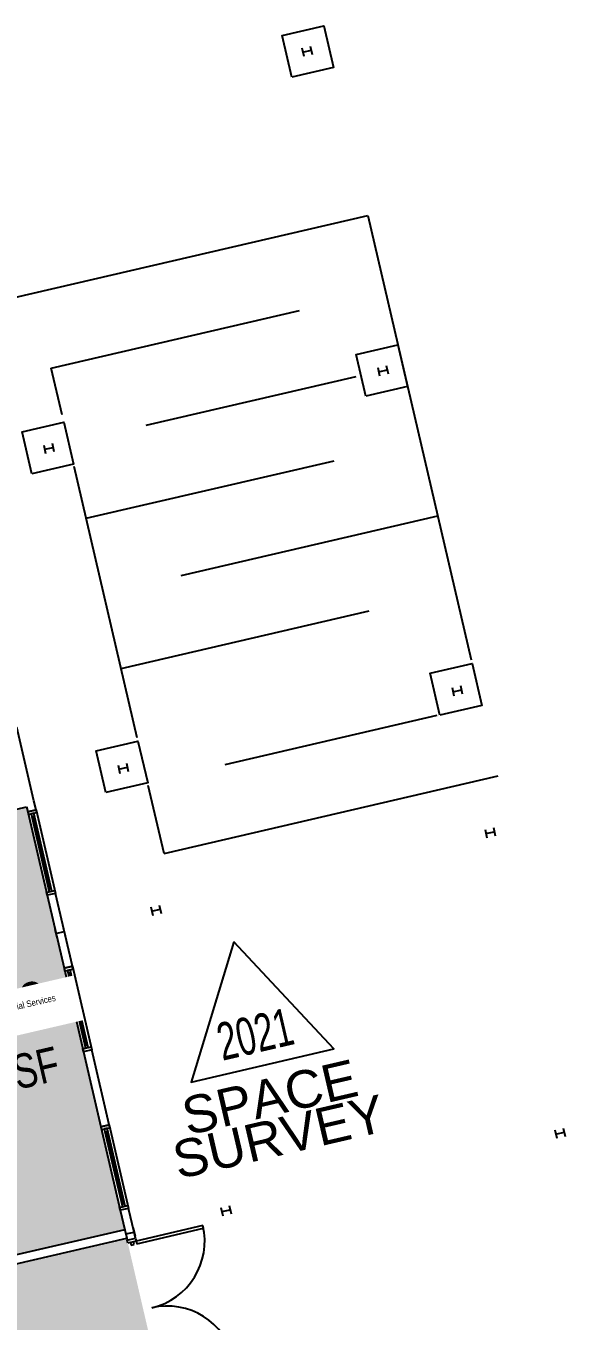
# Model space of a CAD drawing. Header units: inches. Extents: x 69199117 to 69200699, y 27664316 to 27667609.
# Drawn here: x 69199804 to 69200181, y 27666702 to 27667609 of the extents above; entities that cross this region are included whole.
import ezdxf
from ezdxf.enums import TextEntityAlignment as Align

# ---------------------------------------------------------------- set-up
doc = ezdxf.new("R2010")
doc.units = ezdxf.units.IN
doc.header["$LTSCALE"] = 10
doc.header["$MEASUREMENT"] = 0
doc.layers.get('0').update_dxf_attribs({"linetype": 'CONTINUOUS'})
for name, color, linetype in [('A-COLS', 5, 'CONTINUOUS'), ('A-DOOR', 2, 'CONTINUOUS'), ('A-FLOR', 3, 'CONTINUOUS'), ('A-GLAZ', 1, 'CONTINUOUS'), ('A-IDEN-VNUM', 4, 'CONTINUOUS'), ('A-WALL', 5, 'CONTINUOUS'), ('AREA-TEXT', 3, 'CONTINUOUS'), ('Rooms-Category-Color', 7, 'CONTINUOUS'), ('Rooms-College-Color', 7, 'CONTINUOUS'), ('Rooms-Department-Color', 7, 'CONTINUOUS'), ('Rooms-Division-Color', 7, 'CONTINUOUS'), ('Rooms-Information', 7, 'CONTINUOUS')]:
    doc.layers.add(name, color=color, linetype=linetype)
doc.layers.add('A-REV', color=1, linetype='CONTINUOUS', true_color=0xff0000)
doc.styles.add('Arial', font='arial.ttf')
doc.styles.add('CP_AREA', font='arial.ttf', dxfattribs={"height": 15})
doc.styles.add('CP_ROOMVNUMBER', font='arial.ttf', dxfattribs={"width": 0.85, "height": 0.075})

# ---------------------------------------------------------------- blocks, each defined once
blk = doc.blocks.new('Space Revision')
at = {"layer": 'A-REV', "transparency": 16777216}
blk.add_lwpolyline([(0, 2.538), (-1.465, 0), (1.465, 0)], close=True, dxfattribs=at)
at = {"layer": 'A-REV', "transparency": 16777216, "insert": (0, -0.274), "char_height": 0.75, "attachment_point": 2, "line_spacing_factor": 0.65, "style": 'Arial'}
blk.add_mtext_dynamic_manual_height_columns('SPACE\\PSURVEY', width=1.2391, gutter_width=0.0182, heights=[0], dxfattribs=at)
at = {"layer": 'A-REV', "style": 'Arial', "flags": 1}
blk.add_attdef('UPDATES', text='', height=0.75, dxfattribs=at).set_placement((1.499, 1.084), align=Align.TOP_LEFT)
at = {"layer": 'A-REV', "transparency": 16777216, "style": 'Arial', "width": 0.65}
blk.add_attdef('YEAR', text='', height=0.75, dxfattribs=at).set_placement((0, 0.646), align=Align.MIDDLE_CENTER)

msp = doc.modelspace()

# ---------------------------------------------------------------- hatches: boundary and pattern name
at = {"layer": 'Rooms-Category-Color', "true_color": 0xadadad}
for points in [[(69199637.18, 27667023.54), (69199804.23, 27667062.33), (69199872.98, 27666766.27), (69199763.88, 27666740.94), (69199746.36, 27666816.38), (69199740.52, 27666815.02), (69199758.03, 27666739.58), (69199705.92, 27666727.48), (69199679.24, 27666842.37), (69199731.36, 27666854.47), (69199733.28, 27666846.19), (69199739.12, 27666847.55), (69199735.84, 27666861.68), (69199677.89, 27666848.22)], [(69199372.87, 27666643.14), (69199874.52, 27666759.61), (69199897.85, 27666659.12), (69199396.2, 27666542.64)]]:
    msp.add_hatch(color=253, dxfattribs=at).paths.add_polyline_path(points)
at = {"layer": 'Rooms-College-Color', "true_color": 0xadadad}
for points in [[(69199637.18, 27667023.54), (69199804.23, 27667062.33), (69199872.98, 27666766.27), (69199763.88, 27666740.94), (69199746.36, 27666816.38), (69199740.52, 27666815.02), (69199758.03, 27666739.58), (69199705.92, 27666727.48), (69199679.24, 27666842.37), (69199731.36, 27666854.47), (69199733.28, 27666846.19), (69199739.12, 27666847.55), (69199735.84, 27666861.68), (69199677.89, 27666848.22)], [(69199372.87, 27666643.14), (69199874.52, 27666759.61), (69199897.85, 27666659.12), (69199396.2, 27666542.64)]]:
    msp.add_hatch(color=253, dxfattribs=at).paths.add_polyline_path(points)
at = {"layer": 'Rooms-Department-Color', "true_color": 0xacacac}
for points in [[(69199637.18, 27667023.54), (69199804.23, 27667062.33), (69199872.98, 27666766.27), (69199763.88, 27666740.94), (69199746.36, 27666816.38), (69199740.52, 27666815.02), (69199758.03, 27666739.58), (69199705.92, 27666727.48), (69199679.24, 27666842.37), (69199731.36, 27666854.47), (69199733.28, 27666846.19), (69199739.12, 27666847.55), (69199735.84, 27666861.68), (69199677.89, 27666848.22)], [(69199372.87, 27666643.14), (69199874.52, 27666759.61), (69199897.85, 27666659.12), (69199396.2, 27666542.64)]]:
    msp.add_hatch(color=253, dxfattribs=at).paths.add_polyline_path(points)
at = {"layer": 'Rooms-Division-Color', "true_color": 0xadadad}
for points in [[(69199637.18, 27667023.54), (69199804.23, 27667062.33), (69199872.98, 27666766.27), (69199763.88, 27666740.94), (69199746.36, 27666816.38), (69199740.52, 27666815.02), (69199758.03, 27666739.58), (69199705.92, 27666727.48), (69199679.24, 27666842.37), (69199731.36, 27666854.47), (69199733.28, 27666846.19), (69199739.12, 27666847.55), (69199735.84, 27666861.68), (69199677.89, 27666848.22)], [(69199372.87, 27666643.14), (69199874.52, 27666759.61), (69199897.85, 27666659.12), (69199396.2, 27666542.64)]]:
    msp.add_hatch(color=253, dxfattribs=at).paths.add_polyline_path(points)

# ---------------------------------------------------------------- linework, layer by layer
at = {"layer": 'A-COLS'}
for p, q in [((69200002.77, 27667595.1), (69200004.13, 27667589.26)), ((69199996.92, 27667593.74), (69199998.28, 27667587.9)), ((69199997.6, 27667590.82), (69200003.45, 27667592.18)), ((69200050.03, 27667369.95), (69200051.39, 27667364.11)), ((69200050.71, 27667367.03), (69200056.55, 27667368.39)), ((69200055.87, 27667371.31), (69200057.23, 27667365.47)), ((69199816.25, 27667315.67), (69199817.6, 27667309.83)), ((69199816.93, 27667312.75), (69199822.77, 27667314.11)), ((69199822.09, 27667317.03), (69199823.45, 27667311.19)), ((69200102.05, 27667145.91), (69200103.4, 27667140.07)), ((69200102.73, 27667142.99), (69200108.57, 27667144.35)), ((69200107.89, 27667147.27), (69200109.25, 27667141.43)), ((69199868.27, 27667091.63), (69199869.62, 27667085.79)), ((69199868.94, 27667088.71), (69199874.79, 27667090.07)), ((69199874.11, 27667092.99), (69199875.47, 27667087.15)), ((69200125.12, 27667046.56), (69200126.47, 27667040.71)), ((69200125.79, 27667043.63), (69200131.64, 27667044.99)), ((69200130.96, 27667047.91), (69200132.32, 27667042.07)), ((69199891.34, 27666992.28), (69199892.69, 27666986.43)), ((69199892.01, 27666989.35), (69199897.86, 27666990.71)), ((69199897.18, 27666993.63), (69199898.54, 27666987.79)), ((69199829.97, 27666978.03), (69199831.32, 27666972.18)), ((69199824.12, 27666976.67), (69199825.48, 27666970.83)), ((69199824.8, 27666973.75), (69199830.65, 27666975.11)), ((69200173.97, 27666836.15), (69200175.33, 27666830.31)), ((69200174.65, 27666833.23), (69200180.49, 27666834.59)), ((69200179.81, 27666837.51), (69200181.17, 27666831.67)), ((69199940.19, 27666781.87), (69199941.54, 27666776.03)), ((69199940.87, 27666778.95), (69199946.71, 27666780.31)), ((69199946.03, 27666783.23), (69199947.39, 27666777.39)), ((69199872.98, 27666766.27), (69199874.33, 27666760.42)), ((69199873.65, 27666763.35), (69199879.5, 27666764.7)), ((69199878.82, 27666767.62), (69199880.18, 27666761.78))]:
    msp.add_line(p, q, dxfattribs=at)
at = {"layer": 'A-DOOR'}
for p, q in [((69199927.73, 27666769.23), (69199880.97, 27666758.37)), ((69199928.18, 27666767.28), (69199927.73, 27666769.23)), ((69199881.42, 27666756.42), (69199928.18, 27666767.28)), ((69199880.97, 27666758.37), (69199881.42, 27666756.42))]:
    msp.add_line(p, q, dxfattribs=at)
for centre, start, end in [((69199880.97, 27666758.37), 283.07167, 13.07167), ((69199902.68, 27666664.86), 13.07167, 103.07167)]:
    msp.add_arc(centre, 48, start, end, dxfattribs=at)
at = {"layer": 'A-FLOR'}
for p, q in [((69199795.7, 27667419.07), (69200043.15, 27667476.53)), ((69200043.15, 27667476.53), (69200115.4, 27667165.39)), ((69199821.59, 27667369.65), (69199995.18, 27667409.95)), ((69199829.18, 27667336.95), (69199821.59, 27667369.65)), ((69199888.02, 27667329.64), (69200034.94, 27667363.75)), ((69199846.01, 27667264.44), (69200019.61, 27667304.75)), ((69199881.69, 27667110.78), (69199837.58, 27667300.78)), ((69199912.45, 27667224.43), (69200092.01, 27667266.12)), ((69199870.44, 27667159.24), (69200044.04, 27667199.55)), ((69199943.18, 27667092.07), (69200091.6, 27667126.53)), ((69199900.49, 27667029.8), (69199889.48, 27667077.23)), ((69199900.49, 27667029.8), (69200134.27, 27667084.08))]:
    msp.add_line(p, q, dxfattribs=at)
at = {"layer": 'A-GLAZ'}
for p, q in [((69199805.03, 27667058.92), (69199818.6, 27667000.47)), ((69199810.87, 27667060.28), (69199824.44, 27667001.83)), ((69199807.43, 27667057.42), (69199820.09, 27667002.88)), ((69199807.88, 27667055.48), (69199809.83, 27667055.93)), ((69199820.61, 27667005.05), (69199808.85, 27667055.7)), ((69199822.04, 27667003.33), (69199809.37, 27667057.88)), ((69199819.64, 27667004.82), (69199821.59, 27667005.28)), ((69199836.3, 27666950.75), (69199849.87, 27666892.31)), ((69199830.46, 27666949.4), (69199844.03, 27666890.95)), ((69199832.86, 27666947.9), (69199845.52, 27666893.35)), ((69199833.31, 27666945.95), (69199835.26, 27666946.4)), ((69199846.04, 27666895.53), (69199834.28, 27666946.18)), ((69199847.47, 27666893.8), (69199834.8, 27666948.35)), ((69199845.07, 27666895.3), (69199847.02, 27666895.75)), ((69199856.24, 27666838.35), (69199869.81, 27666779.9)), ((69199858.64, 27666836.85), (69199871.31, 27666782.31)), ((69199859.09, 27666834.91), (69199861.04, 27666835.36)), ((69199871.83, 27666784.48), (69199860.07, 27666835.13)), ((69199873.25, 27666782.76), (69199860.59, 27666837.31)), ((69199862.08, 27666839.71), (69199875.65, 27666781.26)), ((69199870.85, 27666784.25), (69199872.8, 27666784.71))]:
    msp.add_line(p, q, dxfattribs=at)
at = {"layer": 'A-WALL'}
for p, q in [((69199809.4, 27667066.61), (69199797.4, 27667118.3)), ((69199637.18, 27667023.54), (69199804.23, 27667062.33)), ((69199804.23, 27667062.33), (69199805.03, 27667058.92)), ((69199810.87, 27667060.28), (69199805.03, 27667058.92)), ((69199805.03, 27667058.92), (69199810.87, 27667060.28)), ((69199805.03, 27667058.92), (69199805.48, 27667056.97)), ((69199810.87, 27667060.28), (69199809.4, 27667066.61)), ((69199811.32, 27667058.33), (69199810.87, 27667060.28)), ((69199805.48, 27667056.97), (69199811.32, 27667058.33)), ((69199809.37, 27667057.88), (69199807.43, 27667057.42)), ((69199818.14, 27667002.42), (69199823.99, 27667003.78)), ((69199818.6, 27667000.47), (69199818.14, 27667002.42)), ((69199824.44, 27667001.83), (69199818.6, 27667000.47)), ((69199824.44, 27667001.83), (69199818.6, 27667000.47)), ((69199818.6, 27667000.47), (69199830.46, 27666949.4)), ((69199820.09, 27667002.88), (69199822.04, 27667003.33)), ((69199823.99, 27667003.78), (69199824.44, 27667001.83)), ((69199836.3, 27666950.75), (69199824.44, 27667001.83)), ((69199836.3, 27666950.75), (69199830.46, 27666949.4)), ((69199830.46, 27666949.4), (69199836.3, 27666950.75)), ((69199836.75, 27666948.81), (69199836.3, 27666950.75)), ((69199830.46, 27666949.4), (69199830.91, 27666947.45)), ((69199830.91, 27666947.45), (69199836.75, 27666948.81)), ((69199834.8, 27666948.35), (69199832.86, 27666947.9)), ((69199843.57, 27666892.9), (69199849.42, 27666894.26)), ((69199844.03, 27666890.95), (69199843.57, 27666892.9)), ((69199849.87, 27666892.31), (69199844.03, 27666890.95)), ((69199849.87, 27666892.31), (69199844.03, 27666890.95)), ((69199844.03, 27666890.95), (69199856.24, 27666838.35)), ((69199845.52, 27666893.35), (69199847.47, 27666893.8)), ((69199849.42, 27666894.26), (69199849.87, 27666892.31)), ((69199862.08, 27666839.71), (69199849.87, 27666892.31)), ((69199862.08, 27666839.71), (69199856.24, 27666838.35)), ((69199856.24, 27666838.35), (69199862.08, 27666839.71)), ((69199856.24, 27666838.35), (69199856.69, 27666836.4)), ((69199856.69, 27666836.4), (69199862.54, 27666837.76)), ((69199860.59, 27666837.31), (69199858.64, 27666836.85)), ((69199862.54, 27666837.76), (69199862.08, 27666839.71)), ((69199869.36, 27666781.85), (69199875.2, 27666783.21)), ((69199869.81, 27666779.9), (69199869.36, 27666781.85)), ((69199875.65, 27666781.26), (69199869.81, 27666779.9)), ((69199875.65, 27666781.26), (69199869.81, 27666779.9)), ((69199869.81, 27666779.9), (69199872.98, 27666766.27)), ((69199871.31, 27666782.31), (69199873.25, 27666782.76)), ((69199875.2, 27666783.21), (69199875.65, 27666781.26)), ((69199879.5, 27666764.7), (69199875.65, 27666781.26)), ((69199762.31, 27666734.41), (69199874.33, 27666760.42)), ((69199872.98, 27666766.27), (69199763.88, 27666740.94)), ((69199874.33, 27666760.42), (69199874.67, 27666758.96)), ((69199874.67, 27666758.96), (69199880.52, 27666760.32)), ((69199874.67, 27666758.96), (69199880.52, 27666760.32)), ((69199880.52, 27666760.32), (69199879.5, 27666764.7)), ((69199880.52, 27666760.32), (69199880.97, 27666758.37)), ((69199875.12, 27666757.01), (69199874.67, 27666758.96)), ((69199880.97, 27666758.37), (69199875.12, 27666757.01)), ((69199879.02, 27666757.92), (69199877.07, 27666757.47)), ((69199877.07, 27666757.47), (69199877.53, 27666755.52)), ((69199877.53, 27666755.52), (69199879.47, 27666755.97)), ((69199879.47, 27666755.97), (69199879.02, 27666757.92))]:
    msp.add_line(p, q, dxfattribs=at)
for points in [[(69199989.91, 27667573.19), (69199983.13, 27667602.41), (69200012.35, 27667609.2), (69200019.13, 27667579.98)], [(69200041.75, 27667349.93), (69200034.96, 27667379.15), (69200064.19, 27667385.94), (69200070.97, 27667356.71)], [(69199807.97, 27667295.65), (69199801.18, 27667324.87), (69199830.41, 27667331.66), (69199837.19, 27667302.43)], [(69200093.59, 27667126.67), (69200086.8, 27667155.89), (69200116.03, 27667162.68), (69200122.81, 27667133.45)], [(69199859.81, 27667072.39), (69199853.02, 27667101.61), (69199882.24, 27667108.4), (69199889.03, 27667079.17)]]:
    msp.add_lwpolyline(points, close=True, dxfattribs=at)

# ---------------------------------------------------------------- block references
at = {"xscale": 35, "yscale": 35, "zscale": 35, "rotation": 13.07167198747238}
msp.add_blockref('Space Revision', (69199969.3, 27666881.3), dxfattribs=at).add_auto_attribs({'YEAR': '2021'})

# ---------------------------------------------------------------- texts
at = {"layer": 'A-IDEN-VNUM', "style": 'CP_ROOMVNUMBER', "width": 0.85}
msp.add_text('0030', height=32, rotation=13.07167, dxfattribs=at).set_placement((69199779, 27666916.68), align=Align.MIDDLE_CENTER)
at = {"layer": 'AREA-TEXT', "style": 'CP_AREA', "width": 0.75}
msp.add_text('356 SF', height=24, rotation=13.07167, dxfattribs=at).set_placement((69199786.94, 27666874.07), align=Align.MIDDLE_CENTER)

# ---------------------------------------------------------------- next in the draw order: texts
at = {"layer": 'Rooms-Information', "insert": (69199741.45, 27666891.53), "char_height": 4.5714, "width": 102.4, "attachment_point": 7, "rotation": 13.07167, "style": 'CP_ROOMVNUMBER', "bg_fill": 3, "box_fill_scale": 1.5, "bg_fill_color": 256, "bg_fill_true_color": 13158600, "bg_fill_transparency": 0}
msp.add_mtext("Bldg.61, Room 3^M^J128300-FacMgmt-Custodial Services^M^JFICM: Men's Restroom^M^JASF: ", dxfattribs=at)

doc.saveas('drawing.dxf')
